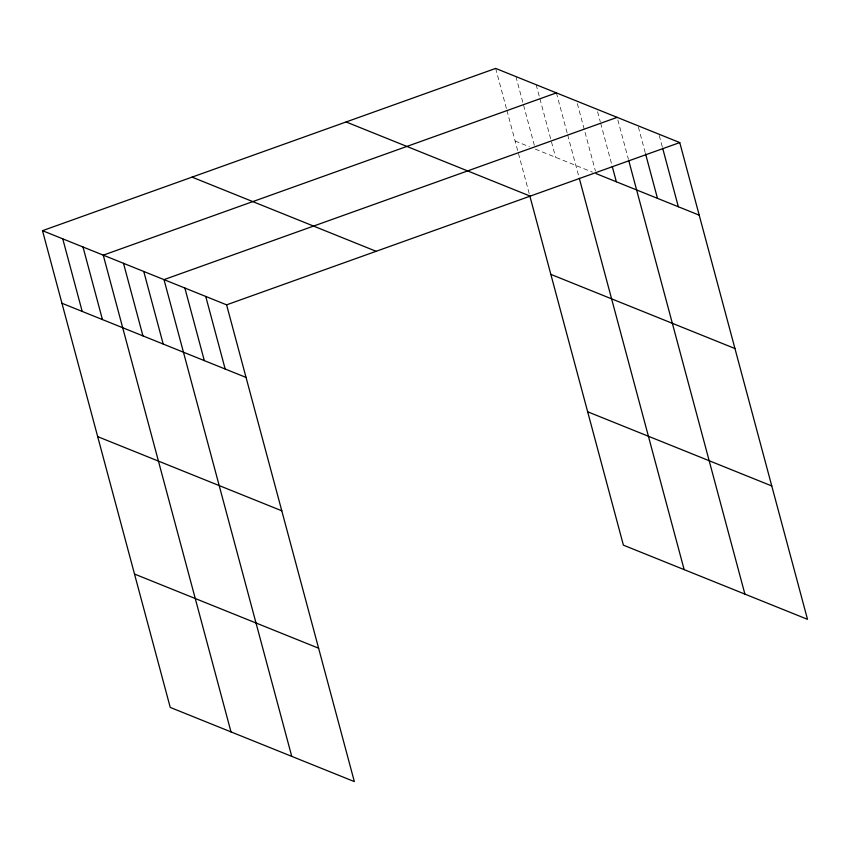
<?xml version="1.0" encoding="UTF-8"?>
<svg xmlns="http://www.w3.org/2000/svg" width="850" height="850" viewBox="0 0 850 850"><rect width="100%" height="100%" fill="white"/><g stroke="black" fill="none" stroke-linecap="round" stroke-linejoin="round"><path stroke-width="0.64" stroke-dasharray="4.25 3.19" d="M515.111 140.994L529.401 146.752M535.362 149.154L592.535 172.178M659.239 135.447L662.309 146.901M638.371 127.043L645.192 152.501M617.844 119.903L628.426 159.375M597.593 111.743L600.323 121.933M600.663 123.207L611.926 165.229M577.341 103.594L595.425 171.073M556.41 92.884L567.332 133.631M567.673 134.906L578.956 177.002M536.159 84.724L539.569 97.463M539.909 98.738L555.613 157.303M515.908 76.574L534.331 145.329M495.656 68.414L506.579 109.161M506.919 110.436L529.199 193.566"/><path stroke-width="1.27" d="M42.5 230.679L226.599 304.842L354.344 781.586L170.244 707.423L42.5 230.679L495.656 68.414L679.756 142.577L807.5 619.321L623.401 545.158L529.879 196.137M556.41 92.884L103.254 255.159L230.998 731.903M617.164 117.364L164.008 279.629L291.752 756.372M226.599 304.842L679.756 142.577M596.105 173.623L699.199 215.156M346.12 121.964L530.219 196.127M550.843 274.369L734.942 348.532M192.047 177.129L376.136 251.292M587.669 411.783L771.758 485.945M61.944 303.259L246.043 377.421M97.686 436.634L281.786 510.797M134.502 574.048L318.601 648.21M662.649 148.176L678.343 206.752M645.532 153.776L657.475 198.347M628.766 160.65L744.908 594.107M612.266 166.504L616.356 181.783M579.296 178.288L684.154 569.628M205.732 296.438L225.176 369.017M184.864 288.033L204.319 360.612M143.756 271.469L163.2 344.048M123.505 263.309L142.949 335.888M83.002 246.999L102.446 319.579M62.751 238.839L82.195 311.419"/></g></svg>
